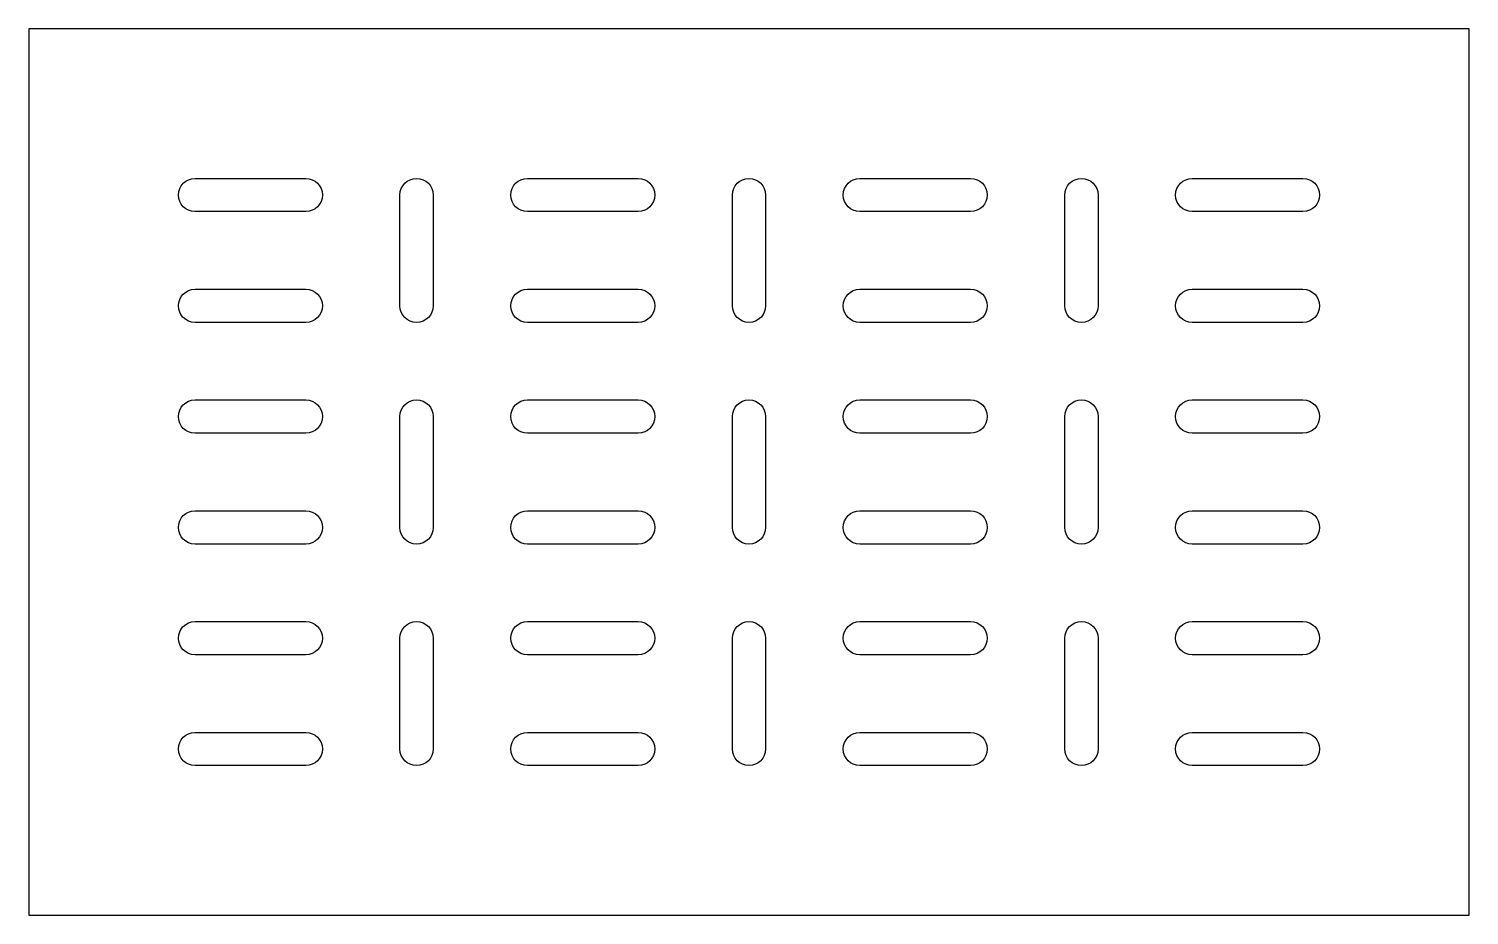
# Model space of a CAD drawing. Header units: millimetres. Extents: x -130 to 0, y 0 to 80.
import ezdxf

# ---------------------------------------------------------------- set-up
doc = ezdxf.new("R2010")
doc.units = ezdxf.units.MM

msp = doc.modelspace()

# ---------------------------------------------------------------- linework, layer by layer
msp.add_lwpolyline([(-130, 0), (0, 0), (0, 80), (-130, 80)], close=True)
for points in [[(-115, 63.5, -1), (-115, 66.5), (-105, 66.5, -1), (-105, 63.5)], [(-96.5, 65, -1), (-93.5, 65), (-93.5, 55, -1), (-96.5, 55)], [(-85, 63.5, -1), (-85, 66.5), (-75, 66.5, -1), (-75, 63.5)], [(-66.5, 65, -1), (-63.5, 65), (-63.5, 55, -1), (-66.5, 55)], [(-45, 66.5, -1), (-45, 63.5), (-55, 63.5, -1), (-55, 66.5)], [(-36.5, 65, -1), (-33.5, 65), (-33.5, 55, -1), (-36.5, 55)], [(-25, 63.5, -1), (-25, 66.5), (-15, 66.5, -1), (-15, 63.5)], [(-115, 53.5, -1), (-115, 56.5), (-105, 56.5, -1), (-105, 53.5)], [(-85, 53.5, -1), (-85, 56.5), (-75, 56.5, -1), (-75, 53.5)], [(-45, 56.5, -1), (-45, 53.5), (-55, 53.5, -1), (-55, 56.5)], [(-25, 53.5, -1), (-25, 56.5), (-15, 56.5, -1), (-15, 53.5)], [(-115, 43.5, -1), (-115, 46.5), (-105, 46.5, -1), (-105, 43.5)], [(-96.5, 45, -1), (-93.5, 45), (-93.5, 35, -1), (-96.5, 35)], [(-85, 43.5, -1), (-85, 46.5), (-75, 46.5, -1), (-75, 43.5)], [(-66.5, 45, -1), (-63.5, 45), (-63.5, 35, -1), (-66.5, 35)], [(-45, 46.5, -1), (-45, 43.5), (-55, 43.5, -1), (-55, 46.5)], [(-36.5, 45, -1), (-33.5, 45), (-33.5, 35, -1), (-36.5, 35)], [(-25, 43.5, -1), (-25, 46.5), (-15, 46.5, -1), (-15, 43.5)], [(-105, 36.5, -1), (-105, 33.5), (-115, 33.5, -1), (-115, 36.5)], [(-75, 36.5, -1), (-75, 33.5), (-85, 33.5, -1), (-85, 36.5)], [(-55, 33.5, -1), (-55, 36.5), (-45, 36.5, -1), (-45, 33.5)], [(-25, 33.5, -1), (-25, 36.5), (-15, 36.5, -1), (-15, 33.5)], [(-105, 26.5, -1), (-105, 23.5), (-115, 23.5, -1), (-115, 26.5)], [(-96.5, 25, -1), (-93.5, 25), (-93.5, 15, -1), (-96.5, 15)], [(-75, 26.5, -1), (-75, 23.5), (-85, 23.5, -1), (-85, 26.5)], [(-66.5, 25, -1), (-63.5, 25), (-63.5, 15, -1), (-66.5, 15)], [(-45, 26.5, -1), (-45, 23.5), (-55, 23.5, -1), (-55, 26.5)], [(-36.5, 25, -1), (-33.5, 25), (-33.5, 15, -1), (-36.5, 15)], [(-15, 26.5, -1), (-15, 23.5), (-25, 23.5, -1), (-25, 26.5)], [(-115, 13.5, -1), (-115, 16.5), (-105, 16.5, -1), (-105, 13.5)], [(-85, 13.5, -1), (-85, 16.5), (-75, 16.5, -1), (-75, 13.5)], [(-55, 13.5, -1), (-55, 16.5), (-45, 16.5, -1), (-45, 13.5)], [(-25, 13.5, -1), (-25, 16.5), (-15, 16.5, -1), (-15, 13.5)]]:
    msp.add_lwpolyline(points, format="xyb", close=True)

doc.saveas('drawing.dxf')
